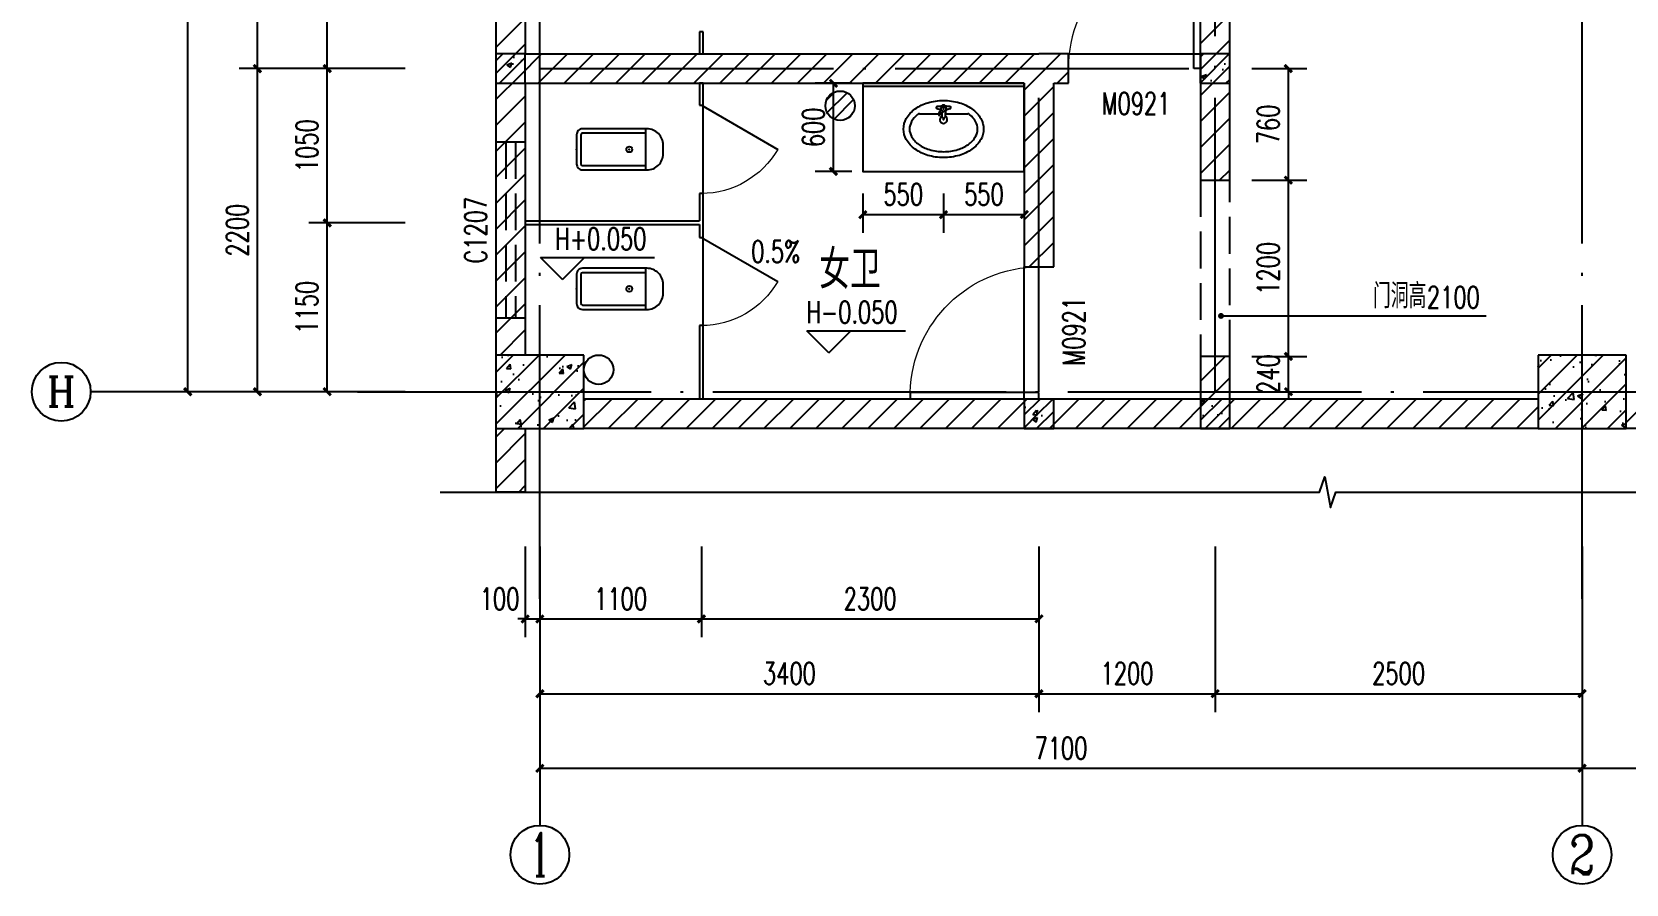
# Model space of a CAD drawing. Extents: x -93062 to 326984, y -142534 to 91021.
# Drawn here: x 164108 to 174969, y -17412 to -11609 of the extents above; entities that cross this region are included whole.
import ezdxf
from ezdxf.enums import TextEntityAlignment as Align

# ---------------------------------------------------------------- set-up
doc = ezdxf.new("R2010")
doc.units = 0
doc.header["$LTSCALE"] = 1000
doc.header["$MEASUREMENT"] = 0
doc.linetypes.add('DASH', pattern=[0.35, 0.25, -0.1])
doc.linetypes.add('DOTE', pattern=[2.42, 2, -0.2, 0.02, -0.2])
doc.layers.get('0').update_dxf_attribs({"color": 8})
doc.layers.get('Defpoints').update_dxf_attribs({"color": 8})
for name, color, linetype in [('AXIS', 8, 'Continuous'), ('AXIS_TEXT', 8, 'Continuous'), ('CENTRE LINE', 8, 'DOTE'), ('COLUMN', 8, 'Continuous'), ('DIM_ELEV', 8, 'Continuous'), ('DIM_LEAD', 8, 'Continuous'), ('DIM_SYMB', 8, 'Continuous'), ('DOTE', 8, 'DOTE'), ('GROUND', 8, 'Continuous'), ('LATRINE', 8, 'Continuous'), ('LVTRY', 8, 'Continuous'), ('PUB_DIM', 8, 'Continuous'), ('PUB_HATCH', 8, 'Continuous'), ('PUB_TEXT', 8, 'Continuous'), ('TEXT', 8, 'Continuous'), ('WALL', 8, 'Continuous'), ('WINDOW', 8, 'Continuous'), ('WINDOW_TEXT', 8, 'Continuous')]:
    doc.layers.add(name, color=color, linetype=linetype)
doc.styles.add('_TCH_AXIS', font='COMPLEX', dxfattribs={"bigfont": 'GBCBIG'})
doc.styles.add('_TCH_DIM', font='SIMPLEX', dxfattribs={"bigfont": 'GBCBIG'})
doc.styles.add('_TCH_DIM_T3', font='SIMPLEX', dxfattribs={"width": 0.705882, "bigfont": 'GBCBIG'})
doc.styles.add('_TCH_WINDOW', font='SIMPLEX', dxfattribs={"bigfont": 'GBCBIG'})
doc.styles.add('COMPLEX', font='COMPLEX')
doc.styles.add('HZTXT', font='geditxt.shx', dxfattribs={"width": 0.8, "bigfont": 'hztxt1.shx'})
doc.dimstyles.new('_TCH_ARCH&&50', dxfattribs={"dimtxt": 148.75, "dimasz": 50, "dimexe": 125, "dimexo": 150, "dimgap": 63.125, "dimtad": 1, "dimdec": 0, "dimzin": 0, "dimdsep": 46, "dimtxsty": '_TCH_DIM_T3', "dimblk": 'ARCHTICK', "dimcen": 0.09, "dimazin": 2, "dimtfac": 1, "dimtdec": 0, "dimtix": 1, "dimtmove": 2, "dimatfit": 3, "dimfxl": 1, "dimtolj": 1, "dimtzin": 0, "dimarcsym": 0})
pattern_1 = [(45, (0, 89.76), (-88.38838, 88.38838), [])]
pattern_2 = [(45, (0, 0), (-88.38835, 88.38835), []), (50, (0, 0), (358.6301, -31.37607), [37.5, -412.5]), (355, (0, 0), (-69.3757, 376.0961), [30, -330]), (100.4514, (29.9, -2.6), (289.2547, 344.7198), [31.8701, -350.57106]), (46.1842, (0, 100), (533.6205, -82.7595), [56.25, -618.75]), (96.6356, (44.47, 93.1), (467.3314, 487.059), [47.8051, -525.8565]), (351.1842, (0, 100), (467.331, 487.0593), [45, -495]), (21, (50, 75), (298.45353, -201.30945), [37.5, -412.5]), (326, (50, 75), (121.6577, 362.575), [30, -330]), (71.4514, (74.87, 58.22), (420.1113, 161.26525), [31.8701, -350.57106]), (37.5, (0, 0), (6.07993, 166.44693), [0, -326, 0, -335, 0, -331.25]), (7.5, (0, 0), (131.53477, 197.20586), [0, -191, 0, -318.5, 0, -126.25]), (327.5, (-111.5, 0), (266.91122, -11.27744), [0, -125, 0, -390, 0, -517.5]), (317.5, (-161.5, 0), (291.5931, 50.0525), [0, -162.5, 0, -259, 0, -367.5])]

# ---------------------------------------------------------------- blocks, each defined once
blk = doc.blocks.new('_ArchTick')
at = {"color": 0, "linetype": 'ByBlock', "const_width": 0.4}
blk.add_lwpolyline([(-0.5, -0.5), (0.5, 0.5)], dxfattribs=at)
blk = doc.blocks.new('*D819')
at = {"layer": 'Defpoints', "color": 0, "transparency": 16777216}
for p in [(172269, -13819), (172669, -13819), (172269, -14059)]:
    blk.add_point(p, dxfattribs=at)
at = {"layer": 'PUB_DIM', "color": 0, "lineweight": -2, "transparency": 16777216}
for p, q in [((172669, -13819), (172669, -13769)), ((172419, -13819), (172794, -13819)), ((172669, -14059), (172669, -13819)), ((172419, -14059), (172794, -14059)), ((172669, -14059), (172669, -14109))]:
    blk.add_line(p, q, dxfattribs=at)
at = {"layer": 'PUB_DIM', "color": 0, "lineweight": -2, "transparency": 16777216, "xscale": 50, "yscale": 50, "zscale": 50}
for p, rotation in [((172669, -13819), 270), ((172669, -14059), 90)]:
    blk.add_blockref('_ArchTick', p, dxfattribs=dict(at, rotation=rotation))
at = {"layer": 'PUB_DIM', "color": 0, "transparency": 16777216, "insert": (172531, -13939), "char_height": 148.8, "attachment_point": 5, "rotation": 90, "style": '_TCH_DIM_T3'}
blk.add_mtext('\\A1;240', dxfattribs=at)
blk = doc.blocks.new('*D820')
at = {"layer": 'Defpoints', "color": 0, "transparency": 16777216}
for p in [(172269, -12619), (172668, -12619), (172269, -13819)]:
    blk.add_point(p, dxfattribs=at)
at = {"layer": 'PUB_DIM', "color": 0, "lineweight": -2, "transparency": 16777216}
for p, q in [((172419, -12619), (172793, -12619)), ((172668, -13819), (172668, -12619)), ((172419, -13819), (172793, -13819))]:
    blk.add_line(p, q, dxfattribs=at)
at = {"layer": 'PUB_DIM', "color": 0, "lineweight": -2, "transparency": 16777216, "xscale": 50, "yscale": 50, "zscale": 50}
for p, rotation in [((172668, -12619), 90), ((172668, -13819), 270)]:
    blk.add_blockref('_ArchTick', p, dxfattribs=dict(at, rotation=rotation))
at = {"layer": 'PUB_DIM', "color": 0, "transparency": 16777216, "insert": (172531, -13219), "char_height": 148.8, "attachment_point": 5, "rotation": 90, "style": '_TCH_DIM_T3'}
blk.add_mtext('\\A1;1200', dxfattribs=at)
blk = doc.blocks.new('*D821')
at = {"layer": 'Defpoints', "color": 0, "transparency": 16777216}
for p in [(172269, -11859), (172668, -11859), (172269, -12619)]:
    blk.add_point(p, dxfattribs=at)
at = {"layer": 'PUB_DIM', "color": 0, "lineweight": -2, "transparency": 16777216}
for p, q in [((172419, -11859), (172793, -11859)), ((172668, -12619), (172668, -11859)), ((172419, -12619), (172793, -12619))]:
    blk.add_line(p, q, dxfattribs=at)
at = {"layer": 'PUB_DIM', "color": 0, "lineweight": -2, "transparency": 16777216, "xscale": 50, "yscale": 50, "zscale": 50}
for p, rotation in [((172668, -11859), 90), ((172668, -12619), 270)]:
    blk.add_blockref('_ArchTick', p, dxfattribs=dict(at, rotation=rotation))
at = {"layer": 'PUB_DIM', "color": 0, "transparency": 16777216, "insert": (172531, -12239), "char_height": 148.8, "attachment_point": 5, "rotation": 90, "style": '_TCH_DIM_T3'}
blk.add_mtext('\\A1;760', dxfattribs=at)
blk = doc.blocks.new('*D822')
at = {"layer": 'Defpoints', "color": 0, "transparency": 16777216}
for p in [(169769, -12559), (170319, -12559), (170319, -12853)]:
    blk.add_point(p, dxfattribs=at)
at = {"layer": 'PUB_DIM', "color": 0, "lineweight": -2, "transparency": 16777216}
for p, q in [((169769, -12709), (169769, -12978)), ((170319, -12709), (170319, -12978)), ((169769, -12853), (170319, -12853))]:
    blk.add_line(p, q, dxfattribs=at)
at = {"layer": 'PUB_DIM', "color": 0, "lineweight": -2, "transparency": 16777216, "xscale": 50, "yscale": 50, "zscale": 50, "rotation": 180}
blk.add_blockref('_ArchTick', (169769, -12853), dxfattribs=at)
at = {"layer": 'PUB_DIM', "color": 0, "lineweight": -2, "transparency": 16777216, "xscale": 50, "yscale": 50, "zscale": 50}
blk.add_blockref('_ArchTick', (170319, -12853), dxfattribs=at)
at = {"layer": 'PUB_DIM', "color": 0, "transparency": 16777216, "insert": (170044, -12715), "char_height": 148.8, "attachment_point": 5, "style": '_TCH_DIM_T3'}
blk.add_mtext('\\A1;550', dxfattribs=at)
blk = doc.blocks.new('*D823')
at = {"layer": 'Defpoints', "color": 0, "transparency": 16777216}
for p in [(170319, -12559), (170869, -12559), (170869, -12853)]:
    blk.add_point(p, dxfattribs=at)
at = {"layer": 'PUB_DIM', "color": 0, "lineweight": -2, "transparency": 16777216}
for p, q in [((170319, -12709), (170319, -12978)), ((170869, -12709), (170869, -12978)), ((170319, -12853), (170869, -12853))]:
    blk.add_line(p, q, dxfattribs=at)
at = {"layer": 'PUB_DIM', "color": 0, "lineweight": -2, "transparency": 16777216, "xscale": 50, "yscale": 50, "zscale": 50, "rotation": 180}
blk.add_blockref('_ArchTick', (170319, -12853), dxfattribs=at)
at = {"layer": 'PUB_DIM', "color": 0, "lineweight": -2, "transparency": 16777216, "xscale": 50, "yscale": 50, "zscale": 50}
blk.add_blockref('_ArchTick', (170869, -12853), dxfattribs=at)
at = {"layer": 'PUB_DIM', "color": 0, "transparency": 16777216, "insert": (170594, -12715), "char_height": 148.8, "attachment_point": 5, "style": '_TCH_DIM_T3'}
blk.add_mtext('\\A1;550', dxfattribs=at)
blk = doc.blocks.new('*D824')
at = {"layer": 'Defpoints', "color": 0, "transparency": 16777216}
for p in [(169569, -11959), (169845, -11959), (169845, -12559)]:
    blk.add_point(p, dxfattribs=at)
at = {"layer": 'PUB_DIM', "color": 0, "lineweight": -2, "transparency": 16777216}
for p, q in [((169695, -11959), (169444, -11959)), ((169569, -12559), (169569, -11959)), ((169695, -12559), (169444, -12559))]:
    blk.add_line(p, q, dxfattribs=at)
at = {"layer": 'PUB_DIM', "color": 0, "lineweight": -2, "transparency": 16777216, "xscale": 50, "yscale": 50, "zscale": 50}
for p, rotation in [((169569, -11959), 90), ((169569, -12559), 270)]:
    blk.add_blockref('_ArchTick', p, dxfattribs=dict(at, rotation=rotation))
at = {"layer": 'PUB_DIM', "color": 0, "transparency": 16777216, "insert": (169432, -12259), "char_height": 148.8, "attachment_point": 5, "rotation": 90, "style": '_TCH_DIM_T3'}
blk.add_mtext('\\A1;600', dxfattribs=at)
blk = doc.blocks.new('*D840')
at = {"layer": 'Defpoints', "color": 0, "transparency": 16777216}
for p in [(166120, -10859), (166801, -10859), (166801, -11859)]:
    blk.add_point(p, dxfattribs=at)
at = {"layer": 'PUB_DIM', "color": 0, "lineweight": -2, "transparency": 16777216}
for p, q in [((166651, -10859), (165994, -10859)), ((166120, -11859), (166120, -10859)), ((166651, -11859), (165994, -11859))]:
    blk.add_line(p, q, dxfattribs=at)
at = {"layer": 'PUB_DIM', "color": 0, "lineweight": -2, "transparency": 16777216, "xscale": 50, "yscale": 50, "zscale": 50}
for p, rotation in [((166120, -10859), 90), ((166120, -11859), 270)]:
    blk.add_blockref('_ArchTick', p, dxfattribs=dict(at, rotation=rotation))
at = {"layer": 'PUB_DIM', "color": 0, "transparency": 16777216, "insert": (165982, -11359), "char_height": 148.8, "attachment_point": 5, "rotation": 90, "style": '_TCH_DIM_T3'}
blk.add_mtext('\\A1;1000', dxfattribs=at)
blk = doc.blocks.new('*D841')
at = {"layer": 'Defpoints', "color": 0, "transparency": 16777216}
for p in [(166120, -11859), (166801, -11859), (166801, -12909)]:
    blk.add_point(p, dxfattribs=at)
at = {"layer": 'PUB_DIM', "color": 0, "lineweight": -2, "transparency": 16777216}
for p, q in [((166651, -11859), (165994, -11859)), ((166120, -12909), (166120, -11859)), ((166651, -12909), (165994, -12909))]:
    blk.add_line(p, q, dxfattribs=at)
at = {"layer": 'PUB_DIM', "color": 0, "lineweight": -2, "transparency": 16777216, "xscale": 50, "yscale": 50, "zscale": 50}
for p, rotation in [((166120, -11859), 90), ((166120, -12909), 270)]:
    blk.add_blockref('_ArchTick', p, dxfattribs=dict(at, rotation=rotation))
at = {"layer": 'PUB_DIM', "color": 0, "transparency": 16777216, "insert": (165982, -12384), "char_height": 148.8, "attachment_point": 5, "rotation": 90, "style": '_TCH_DIM_T3'}
blk.add_mtext('\\A1;1050', dxfattribs=at)
blk = doc.blocks.new('*D842')
at = {"layer": 'Defpoints', "color": 0, "transparency": 16777216}
for p in [(166120, -12909), (166801, -12909), (166801, -14059)]:
    blk.add_point(p, dxfattribs=at)
at = {"layer": 'PUB_DIM', "color": 0, "lineweight": -2, "transparency": 16777216}
for p, q in [((166651, -12909), (165994, -12909)), ((166120, -14059), (166120, -12909)), ((166651, -14059), (165994, -14059))]:
    blk.add_line(p, q, dxfattribs=at)
at = {"layer": 'PUB_DIM', "color": 0, "lineweight": -2, "transparency": 16777216, "xscale": 50, "yscale": 50, "zscale": 50}
for p, rotation in [((166120, -12909), 90), ((166120, -14059), 270)]:
    blk.add_blockref('_ArchTick', p, dxfattribs=dict(at, rotation=rotation))
at = {"layer": 'PUB_DIM', "color": 0, "transparency": 16777216, "insert": (165982, -13484), "char_height": 148.8, "attachment_point": 5, "rotation": 90, "style": '_TCH_DIM_T3'}
blk.add_mtext('\\A1;1150', dxfattribs=at)
blk = doc.blocks.new('*D843')
at = {"layer": 'AXIS', "color": 0, "lineweight": -2, "transparency": 16777216}
for p, q in [((167469, -15112), (167469, -15731)), ((167569, -15112), (167569, -15731)), ((167469, -15606), (167419, -15606)), ((167469, -15606), (167569, -15606)), ((167569, -15606), (167619, -15606))]:
    blk.add_line(p, q, dxfattribs=at)
at = {"layer": 'Defpoints', "color": 0, "transparency": 16777216}
for p in [(167469, -14962), (167569, -14962), (167569, -15606)]:
    blk.add_point(p, dxfattribs=at)
at = {"layer": 'AXIS', "color": 0, "lineweight": -2, "transparency": 16777216, "xscale": 50, "yscale": 50, "zscale": 50}
blk.add_blockref('_ArchTick', (167469, -15606), dxfattribs=at)
at = {"layer": 'AXIS', "color": 0, "lineweight": -2, "transparency": 16777216, "xscale": 50, "yscale": 50, "zscale": 50, "rotation": 180}
blk.add_blockref('_ArchTick', (167569, -15606), dxfattribs=at)
at = {"layer": 'AXIS', "color": 0, "transparency": 16777216, "insert": (167294, -15469), "char_height": 148.8, "attachment_point": 5, "style": '_TCH_DIM_T3'}
blk.add_mtext('\\A1;100', dxfattribs=at)
blk = doc.blocks.new('*D844')
at = {"layer": 'AXIS', "color": 0, "lineweight": -2, "transparency": 16777216}
for p, q in [((167569, -15112), (167569, -15731)), ((168669, -15112), (168669, -15731)), ((167569, -15606), (168669, -15606))]:
    blk.add_line(p, q, dxfattribs=at)
at = {"layer": 'Defpoints', "color": 0, "transparency": 16777216}
for p in [(167569, -14962), (168669, -14962), (168669, -15606)]:
    blk.add_point(p, dxfattribs=at)
at = {"layer": 'AXIS', "color": 0, "lineweight": -2, "transparency": 16777216, "xscale": 50, "yscale": 50, "zscale": 50, "rotation": 180}
blk.add_blockref('_ArchTick', (167569, -15606), dxfattribs=at)
at = {"layer": 'AXIS', "color": 0, "lineweight": -2, "transparency": 16777216, "xscale": 50, "yscale": 50, "zscale": 50}
blk.add_blockref('_ArchTick', (168669, -15606), dxfattribs=at)
at = {"layer": 'AXIS', "color": 0, "transparency": 16777216, "insert": (168119, -15469), "char_height": 148.8, "attachment_point": 5, "style": '_TCH_DIM_T3'}
blk.add_mtext('\\A1;1100', dxfattribs=at)
blk = doc.blocks.new('*D845')
at = {"layer": 'AXIS', "color": 0, "lineweight": -2, "transparency": 16777216}
for p, q in [((168669, -15112), (168669, -15731)), ((170969, -15112), (170969, -15731)), ((168669, -15606), (170969, -15606))]:
    blk.add_line(p, q, dxfattribs=at)
at = {"layer": 'Defpoints', "color": 0, "transparency": 16777216}
for p in [(168669, -14962), (170969, -14962), (170969, -15606)]:
    blk.add_point(p, dxfattribs=at)
at = {"layer": 'AXIS', "color": 0, "lineweight": -2, "transparency": 16777216, "xscale": 50, "yscale": 50, "zscale": 50, "rotation": 180}
blk.add_blockref('_ArchTick', (168669, -15606), dxfattribs=at)
at = {"layer": 'AXIS', "color": 0, "lineweight": -2, "transparency": 16777216, "xscale": 50, "yscale": 50, "zscale": 50}
blk.add_blockref('_ArchTick', (170969, -15606), dxfattribs=at)
at = {"layer": 'AXIS', "color": 0, "transparency": 16777216, "insert": (169819, -15469), "char_height": 148.8, "attachment_point": 5, "style": '_TCH_DIM_T3'}
blk.add_mtext('\\A1;2300', dxfattribs=at)
blk = doc.blocks.new('*D849')
at = {"layer": 'Defpoints', "color": 0, "transparency": 16777216}
for p in [(165170, -7059), (165851, -7059), (165851, -14059)]:
    blk.add_point(p, dxfattribs=at)
at = {"layer": 'PUB_DIM', "color": 0, "lineweight": -2, "transparency": 16777216}
for p, q in [((165701, -7059), (165044, -7059)), ((165170, -14059), (165170, -7059)), ((165701, -14059), (165044, -14059))]:
    blk.add_line(p, q, dxfattribs=at)
at = {"layer": 'PUB_DIM', "color": 0, "lineweight": -2, "transparency": 16777216, "xscale": 50, "yscale": 50, "zscale": 50}
for p, rotation in [((165170, -7059), 90), ((165170, -14059), 270)]:
    blk.add_blockref('_ArchTick', p, dxfattribs=dict(at, rotation=rotation))
at = {"layer": 'PUB_DIM', "color": 0, "transparency": 16777216, "insert": (165032, -10559), "char_height": 148.8, "attachment_point": 5, "rotation": 90, "style": '_TCH_DIM_T3'}
blk.add_mtext('\\A1;7000', dxfattribs=at)
blk = doc.blocks.new('*D851')
at = {"layer": 'Defpoints', "color": 0, "transparency": 16777216}
for p in [(165644, -9859), (166326, -9859), (166326, -11859)]:
    blk.add_point(p, dxfattribs=at)
at = {"layer": 'PUB_DIM', "color": 0, "lineweight": -2, "transparency": 16777216}
for p, q in [((166176, -9859), (165520, -9859)), ((165644, -11859), (165644, -9859)), ((166176, -11859), (165520, -11859))]:
    blk.add_line(p, q, dxfattribs=at)
at = {"layer": 'PUB_DIM', "color": 0, "lineweight": -2, "transparency": 16777216, "xscale": 50, "yscale": 50, "zscale": 50}
for p, rotation in [((165644, -9859), 90), ((165644, -11859), 270)]:
    blk.add_blockref('_ArchTick', p, dxfattribs=dict(at, rotation=rotation))
at = {"layer": 'PUB_DIM', "color": 0, "transparency": 16777216, "insert": (165507, -10859), "char_height": 148.8, "attachment_point": 5, "rotation": 90, "style": '_TCH_DIM_T3'}
blk.add_mtext('\\A1;2000', dxfattribs=at)
blk = doc.blocks.new('*D852')
at = {"layer": 'Defpoints', "color": 0, "transparency": 16777216}
for p in [(165644, -11859), (166326, -11859), (166326, -14059)]:
    blk.add_point(p, dxfattribs=at)
at = {"layer": 'PUB_DIM', "color": 0, "lineweight": -2, "transparency": 16777216}
for p, q in [((166176, -11859), (165520, -11859)), ((165644, -14059), (165644, -11859)), ((166176, -14059), (165520, -14059))]:
    blk.add_line(p, q, dxfattribs=at)
at = {"layer": 'PUB_DIM', "color": 0, "lineweight": -2, "transparency": 16777216, "xscale": 50, "yscale": 50, "zscale": 50}
for p, rotation in [((165644, -11859), 90), ((165644, -14059), 270)]:
    blk.add_blockref('_ArchTick', p, dxfattribs=dict(at, rotation=rotation))
at = {"layer": 'PUB_DIM', "color": 0, "transparency": 16777216, "insert": (165507, -12959), "char_height": 148.8, "attachment_point": 5, "rotation": 90, "style": '_TCH_DIM_T3'}
blk.add_mtext('\\A1;2200', dxfattribs=at)
blk = doc.blocks.new('*D853')
at = {"layer": 'AXIS', "color": 0, "lineweight": -2, "transparency": 16777216}
for p, q in [((167569, -15112), (167569, -16240)), ((170969, -15112), (170969, -16240)), ((167569, -16115), (170969, -16115))]:
    blk.add_line(p, q, dxfattribs=at)
at = {"layer": 'Defpoints', "color": 0, "transparency": 16777216}
for p in [(167569, -14962), (170969, -14962), (170969, -16115)]:
    blk.add_point(p, dxfattribs=at)
at = {"layer": 'AXIS', "color": 0, "lineweight": -2, "transparency": 16777216, "xscale": 50, "yscale": 50, "zscale": 50, "rotation": 180}
blk.add_blockref('_ArchTick', (167569, -16115), dxfattribs=at)
at = {"layer": 'AXIS', "color": 0, "lineweight": -2, "transparency": 16777216, "xscale": 50, "yscale": 50, "zscale": 50}
blk.add_blockref('_ArchTick', (170969, -16115), dxfattribs=at)
at = {"layer": 'AXIS', "color": 0, "transparency": 16777216, "insert": (169269, -15977), "char_height": 148.8, "attachment_point": 5, "style": '_TCH_DIM_T3'}
blk.add_mtext('\\A1;3400', dxfattribs=at)
blk = doc.blocks.new('*D854')
at = {"layer": 'AXIS', "color": 0, "lineweight": -2, "transparency": 16777216}
for p, q in [((170969, -15112), (170969, -16240)), ((172169, -15112), (172169, -16240)), ((170969, -16115), (172169, -16115))]:
    blk.add_line(p, q, dxfattribs=at)
at = {"layer": 'Defpoints', "color": 0, "transparency": 16777216}
for p in [(170969, -14962), (172169, -14962), (172169, -16115)]:
    blk.add_point(p, dxfattribs=at)
at = {"layer": 'AXIS', "color": 0, "lineweight": -2, "transparency": 16777216, "xscale": 50, "yscale": 50, "zscale": 50, "rotation": 180}
blk.add_blockref('_ArchTick', (170969, -16115), dxfattribs=at)
at = {"layer": 'AXIS', "color": 0, "lineweight": -2, "transparency": 16777216, "xscale": 50, "yscale": 50, "zscale": 50}
blk.add_blockref('_ArchTick', (172169, -16115), dxfattribs=at)
at = {"layer": 'AXIS', "color": 0, "transparency": 16777216, "insert": (171569, -15977), "char_height": 148.8, "attachment_point": 5, "style": '_TCH_DIM_T3'}
blk.add_mtext('\\A1;1200', dxfattribs=at)
blk = doc.blocks.new('*D855')
at = {"layer": 'AXIS', "color": 0, "lineweight": -2, "transparency": 16777216}
for p, q in [((172169, -15112), (172169, -16240)), ((174669, -15112), (174669, -16240)), ((172169, -16115), (174669, -16115))]:
    blk.add_line(p, q, dxfattribs=at)
at = {"layer": 'Defpoints', "color": 0, "transparency": 16777216}
for p in [(172169, -14962), (174669, -14962), (174669, -16115)]:
    blk.add_point(p, dxfattribs=at)
at = {"layer": 'AXIS', "color": 0, "lineweight": -2, "transparency": 16777216, "xscale": 50, "yscale": 50, "zscale": 50, "rotation": 180}
blk.add_blockref('_ArchTick', (172169, -16115), dxfattribs=at)
at = {"layer": 'AXIS', "color": 0, "lineweight": -2, "transparency": 16777216, "xscale": 50, "yscale": 50, "zscale": 50}
blk.add_blockref('_ArchTick', (174669, -16115), dxfattribs=at)
at = {"layer": 'AXIS', "color": 0, "transparency": 16777216, "insert": (173419, -15977), "char_height": 148.8, "attachment_point": 5, "style": '_TCH_DIM_T3'}
blk.add_mtext('\\A1;2500', dxfattribs=at)
blk = doc.blocks.new('*D856')
at = {"layer": 'AXIS', "color": 0, "lineweight": -2, "transparency": 16777216}
for p, q in [((167569, -15112), (167569, -16748)), ((174669, -15112), (174669, -16748)), ((167569, -16623), (174669, -16623))]:
    blk.add_line(p, q, dxfattribs=at)
at = {"layer": 'Defpoints', "color": 0, "transparency": 16777216}
for p in [(167569, -14962), (174669, -14962), (174669, -16623)]:
    blk.add_point(p, dxfattribs=at)
at = {"layer": 'AXIS', "color": 0, "lineweight": -2, "transparency": 16777216, "xscale": 50, "yscale": 50, "zscale": 50, "rotation": 180}
blk.add_blockref('_ArchTick', (167569, -16623), dxfattribs=at)
at = {"layer": 'AXIS', "color": 0, "lineweight": -2, "transparency": 16777216, "xscale": 50, "yscale": 50, "zscale": 50}
blk.add_blockref('_ArchTick', (174669, -16623), dxfattribs=at)
at = {"layer": 'AXIS', "color": 0, "transparency": 16777216, "insert": (171119, -16486), "char_height": 148.8, "attachment_point": 5, "style": '_TCH_DIM_T3'}
blk.add_mtext('\\A1;7100', dxfattribs=at)
blk = doc.blocks.new('*D857')
at = {"layer": 'AXIS', "color": 0, "lineweight": -2, "transparency": 16777216}
for p, q in [((174669, -15112), (174669, -16748)), ((178119, -15112), (178119, -16748)), ((174669, -16623), (178119, -16623))]:
    blk.add_line(p, q, dxfattribs=at)
at = {"layer": 'Defpoints', "color": 0, "transparency": 16777216}
for p in [(174669, -14962), (178119, -14962), (178119, -16623)]:
    blk.add_point(p, dxfattribs=at)
at = {"layer": 'AXIS', "color": 0, "lineweight": -2, "transparency": 16777216, "xscale": 50, "yscale": 50, "zscale": 50, "rotation": 180}
blk.add_blockref('_ArchTick', (174669, -16623), dxfattribs=at)
at = {"layer": 'AXIS', "color": 0, "lineweight": -2, "transparency": 16777216, "xscale": 50, "yscale": 50, "zscale": 50}
blk.add_blockref('_ArchTick', (178119, -16623), dxfattribs=at)
at = {"layer": 'AXIS', "color": 0, "transparency": 16777216, "insert": (176394, -16486), "char_height": 148.8, "attachment_point": 5, "style": '_TCH_DIM_T3'}
blk.add_mtext('\\A1;3450', dxfattribs=at)
blk = doc.blocks.new('$DorLib2D$00000001')
for p, q in [((0.45, 0.975), (0.5, 0.975)), ((0.45, 0), (0.45, 0.975)), ((0.5, 0), (0.5, 0.975)), ((0.5, 0), (0.45, 0))]:
    blk.add_line(p, q)
at = {"lineweight": 13}
blk.add_arc((0.475, 0), 0.975, 91.4693, 180, dxfattribs=at)
blk = doc.blocks.new('$lvtry$00000195')
at = {"color": 0}
for p, q in [((-165, -91), (-34, -91)), ((-17, -58), (-17, -48)), ((-16, -91), (-11, -91)), ((11, -91), (165, -91)), ((17, -58), (17, -48))]:
    blk.add_line(p, q, dxfattribs=at)
blk.add_lwpolyline([(273, -195, -0.132138), (254, -266, -0.106661), (193, -332, -0.083339), (108, -374, -0.072039), (0, -389, -0.072039), (-108, -374, -0.083339), (-193, -332, -0.106661), (-254, -266, -0.132138), (-273, -195, -0.132138), (-254, -124, -0.106661), (-193, -57, -0.083339), (-108, -16, -0.072039), (0, 0, -0.072039), (108, -16, -0.083339), (193, -57, -0.106661), (254, -124, -0.132138)], format="xyb", close=True, dxfattribs=at)
blk.add_circle((0, -58), 16.7, dxfattribs=at)
for centre, radius, start, end in [((-68, -231), 174, 128.9257, 149.8906), ((-165, -111), 20, 90, 128.9257), ((-40, -49), 10.1, 106.6096, 258.1648), ((-64, 218), 259, 274.7069, 282.3732), ((-75, -228), 173, 71.36, 79.1873), ((-29, -95), 6.77, 155.344, 308.3224), ((-171, 3), 166, 324.8411, 338.1337), ((-171, 3), 170, 324.8411, 331.3523), ((-29, -95), 3.37, 155.344, 308.3224), ((100, -210), 170, 132.3141, 138.8253), ((100, -210), 166, 125.5327, 138.8253), ((0, -131), 25, 112.516, 67.484), ((-12, -74), 10.6, 201.8924, 261.774), ((0, -48), 16.7, 0, 180), ((-381, -131), 372, 2.3982, 6.7627), ((64, 218), 259, 257.6268, 265.2931), ((381, -131), 372, 170.1008, 177.6018), ((75, -228), 173, 100.8127, 110.4191), ((40, -49), 10.1, 281.8352, 73.3904), ((165, -111), 20, 51.0743, 90), ((165, -111), 20, 51.0743, 90), ((68, -231), 174, 30.1094, 51.0743), ((-131, -195), 101, 149.8906, 180), ((-131, -195), 101, 180, 210.1094), ((0, -111), 9.9, 201.7837, 338.2163), ((131, -195), 101, 0, 30.1094), ((131, -195), 101, 329.8906, 0), ((-68, -158), 174, 210.1094, 234.4623), ((-27, -100), 245, 234.4623, 253.5183), ((27, -100), 245, 286.4817, 305.5377), ((68, -158), 174, 305.5377, 329.8906), ((0, -9), 340, 253.5183, 270), ((0, -9), 340, 270, 286.4817)]:
    blk.add_arc(centre, radius, start, end, dxfattribs=at)
for p in [(0, -58), (0, -131)]:
    blk.add_point(p, dxfattribs=at)
blk = doc.blocks.new('$lvtry$00000200')
at = {"color": 0}
for p, q in [((-110, -40, 0), (-110, -470, 0)), ((100, -30, 0), (-100, -30, 0)), ((110, -470, 0), (110, -40, 0))]:
    blk.add_line(p, q, dxfattribs=at)
at = {"color": 0, "elevation": 0}
blk.add_lwpolyline([(100, 0), (-100, 0, 0.414214), (-140, -40), (-140, -480, 0.414214), (-30, -590), (30, -590, 0.414214), (140, -480), (140, -40, 0.414214)], format="xyb", close=True, dxfattribs=at)
blk.add_lwpolyline([(140, -470), (-140, -470)], dxfattribs=at)
at = {"color": 0}
blk.add_circle((0, -359, 0), 20, dxfattribs=at)
for centre, start, end in [((-100, -40, 0), 90, 180), ((100, -40, 0), 0, 90)]:
    blk.add_arc(centre, 10, start, end, dxfattribs=at)
for p in [(0, 0), (0, -359, 0)]:
    blk.add_point(p, dxfattribs=at)
blk = doc.blocks.new('$TCHSYS$APDOOR2D')
blk.add_line((0.5, 0), (0, 0.866))
at = {"lineweight": 13}
blk.add_arc((0.5, 0), 1, 120, 180, dxfattribs=at)
blk = doc.blocks.new('_AXISO')
blk.add_circle((0, 0), 0.5)
at = {"layer": 'AXIS_TEXT', "style": 'COMPLEX', "width": 1.041667}
blk.add_attdef('A', text='', height=0.56, dxfattribs=at).set_placement((-0.25, -0.28), (0.25, -0.28), align=Align.FIT)

msp = doc.modelspace()

# ---------------------------------------------------------------- hatches: boundary and pattern name
at = {"layer": 'LVTRY'}
h = msp.add_hatch(dxfattribs=at)
h.set_pattern_fill('ANSI31', color=256, scale=40)
h.set_pattern_definition([(45, (201352.5, -90430.5), (-44.90128, 44.90128), [])])
edge = h.paths.add_edge_path()
edge.add_arc((169614.5, -12111.5), 100, 0, 360)
at = {"layer": 'PUB_HATCH'}
h = msp.add_hatch(dxfattribs=at)
h.set_pattern_fill('普通砖', color=256, scale=50, style=0)
h.set_pattern_definition(pattern_1)
h.paths.add_polyline_path([(167469.2, -9958.9), (167269.2, -9958.9), (167269.2, -9858.9), (167269.2, -11858.9), (167402.6, -11858.9), (167469.2, -11758.9)])
h = msp.add_hatch(dxfattribs=at)
h.set_pattern_fill('普通砖', color=256, scale=50, style=0)
h.set_pattern_definition(pattern_1)
h.paths.add_polyline_path([(172135.9, -11858.9), (172269.2, -11858.9), (172269.2, -10878.9), (172202.6, -10818.9), (172069.2, -10818.9), (172069.2, -11758.9)])
h = msp.add_hatch(dxfattribs=at)
h.set_pattern_fill('钢筋混凝土', color=256, scale=50, style=0)
h.set_pattern_definition(pattern_2)
h.paths.add_polyline_path([(167469.2, -11758.9), (167269.2, -11758.9), (167269.2, -11958.9), (167469.2, -11958.9)])
h = msp.add_hatch(dxfattribs=at)
h.set_pattern_fill('普通砖', color=256, scale=50, style=0)
h.set_pattern_definition(pattern_1)
h.paths.add_polyline_path([(167402.6, -11858.9), (167469.2, -11958.9), (170869.2, -11958.9), (170969.2, -11892.3), (170969.2, -11758.9), (167469.2, -11758.9)])
h = msp.add_hatch(dxfattribs=at)
h.set_pattern_fill('普通砖', color=256, scale=50, style=0)
h.set_pattern_definition(pattern_1)
h.paths.add_polyline_path([(171069.2, -11958.9), (171169.2, -11958.9), (171169.2, -11758.9), (170969.2, -11758.9), (170969.2, -11892.3)])
h = msp.add_hatch(dxfattribs=at)
h.set_pattern_fill('普通砖', color=256, scale=50, style=0)
h.set_pattern_definition(pattern_1)
h.paths.add_polyline_path([(172069.2, -11758.9), (172069.2, -11958.9), (172135.9, -11858.9)])
h = msp.add_hatch(dxfattribs=at)
h.set_pattern_fill('钢筋混凝土', color=256, scale=50, style=0)
h.set_pattern_definition(pattern_2)
h.paths.add_polyline_path([(172069.2, -11758.9), (172069.2, -11958.9), (172269.2, -11958.9), (172269.2, -11758.9)])
h = msp.add_hatch(dxfattribs=at)
h.set_pattern_fill('普通砖', color=256, scale=50, style=0)
h.set_pattern_definition(pattern_1)
h.paths.add_polyline_path([(167269.2, -13808.9), (167469.2, -13808.9), (167469.2, -11958.9), (167402.6, -11858.9), (167269.2, -11858.9)])
h = msp.add_hatch(dxfattribs=at)
h.set_pattern_fill('普通砖', color=256, scale=50, style=0)
h.set_pattern_definition(pattern_1)
h.paths.add_polyline_path([(170869.2, -11958.9), (170869.2, -13208.9), (171069.2, -13208.9), (171069.2, -11958.9), (170969.2, -11892.3)])
h = msp.add_hatch(dxfattribs=at)
h.set_pattern_fill('普通砖', color=256, scale=50, style=0)
h.set_pattern_definition(pattern_1)
h.paths.add_polyline_path([(172069.2, -11958.9), (172069.2, -12619), (172269.2, -12619), (172269.2, -11858.9), (172135.9, -11858.9)])
h = msp.add_hatch(dxfattribs=at)
h.set_pattern_fill('钢筋混凝土', color=256, scale=50, style=0)
h.set_pattern_definition(pattern_2)
h.paths.add_polyline_path([(167269.2, -14308.9), (167869.2, -14308.9), (167869.2, -13808.9), (167269.2, -13808.9)])
h = msp.add_hatch(dxfattribs=at)
h.set_pattern_fill('普通砖', color=256, scale=50, style=0)
h.set_pattern_definition(pattern_1)
h.paths.add_polyline_path([(172269.2, -14108.9), (172269.2, -13819), (172069.2, -13819), (172069.2, -14108.9), (172169.2, -14175.6)])
h = msp.add_hatch(dxfattribs=at)
h.set_pattern_fill('钢筋混凝土', color=256, scale=50, style=0)
h.set_pattern_definition(pattern_2)
h.paths.add_polyline_path([(174369.2, -14308.9), (174969.2, -14308.9), (174969.2, -13808.9), (174369.2, -13808.9)])
h = msp.add_hatch(dxfattribs=at)
h.set_pattern_fill('普通砖', color=256, scale=50, style=0)
h.set_pattern_definition(pattern_1)
h.paths.add_polyline_path([(167869.2, -14108.9), (167869.2, -14308.9), (168669.2, -14308.9), (168669.2, -14108.9)])
h = msp.add_hatch(dxfattribs=at)
h.set_pattern_fill('普通砖', color=256, scale=50, style=0)
h.set_pattern_definition(pattern_1)
h.paths.add_polyline_path([(170969.2, -14175.6), (170869.2, -14108.9), (168669.2, -14108.9), (168669.2, -14308.9), (170969.2, -14308.9)])
h = msp.add_hatch(dxfattribs=at)
h.set_pattern_fill('普通砖', color=256, scale=50, style=0)
h.set_pattern_definition(pattern_1)
h.paths.add_polyline_path([(171069.2, -14108.9), (170869.2, -14108.9), (170969.2, -14175.6)])
h = msp.add_hatch(dxfattribs=at)
h.set_pattern_fill('钢筋混凝土', color=256, scale=50, style=0)
h.set_pattern_definition(pattern_2)
h.paths.add_polyline_path([(171069.2, -14308.9), (171069.2, -14108.9), (170869.2, -14108.9), (170869.2, -14308.9)])
h = msp.add_hatch(dxfattribs=at)
h.set_pattern_fill('普通砖', color=256, scale=50, style=0)
h.set_pattern_definition(pattern_1)
h.paths.add_polyline_path([(172169.2, -14175.6), (172069.2, -14108.9), (171069.2, -14108.9), (170969.2, -14175.6), (170969.2, -14308.9), (172169.2, -14308.9)])
h = msp.add_hatch(dxfattribs=at)
h.set_pattern_fill('钢筋混凝土', color=256, scale=50, style=0)
h.set_pattern_definition(pattern_2)
h.paths.add_polyline_path([(172269.2, -14308.9), (172269.2, -14108.9), (172069.2, -14108.9), (172069.2, -14308.9)])
h = msp.add_hatch(dxfattribs=at)
h.set_pattern_fill('普通砖', color=256, scale=50, style=0)
h.set_pattern_definition(pattern_1)
h.paths.add_polyline_path([(174369.2, -14308.9), (174369.2, -14108.9), (172269.2, -14108.9), (172169.2, -14175.6), (172169.2, -14308.9)])
h = msp.add_hatch(dxfattribs=at)
h.set_pattern_fill('普通砖', color=256, scale=50, style=0)
h.set_pattern_definition(pattern_1)
h.paths.add_polyline_path([(174969.2, -14108.9), (174969.2, -14308.9), (178019.2, -14308.9), (178219.2, -14108.9)])
h = msp.add_hatch(dxfattribs=at)
h.set_pattern_fill('普通砖', color=256, scale=50, style=0)
h.set_pattern_definition(pattern_1)
h.paths.add_polyline_path([(167469.2, -14308.9), (167269.2, -14308.9), (167269.2, -14742.5), (167469.2, -14742.5)])

# ---------------------------------------------------------------- linework, layer by layer
at = {"layer": 'AXIS'}
for p, q in [((166119.5, -14058.9), (164507.8, -14058.9)), ((167569.2, -15770), (167569.2, -17011.5)), ((174669.2, -15770), (174669.2, -17011.5))]:
    msp.add_line(p, q, dxfattribs=at)
for centre in [(167569.2, -17211.5), (174669.2, -17211.5)]:
    msp.add_circle(centre, 200, dxfattribs=at)
at = {"layer": 'CENTRE LINE'}
msp.add_line((167569.2, -11858.9), (172169.2, -11858.9), dxfattribs=at)
for points in [[(172169.2, -14058.9), (172169.2, -9858.9)], [(170969.2, -14058.9), (170969.2, -11858.9)]]:
    msp.add_lwpolyline(points, dxfattribs=at)
at = {"layer": 'COLUMN'}
for p, q in [((167469.2, -11758.9), (167269.2, -11758.9)), ((167269.2, -11758.9), (167269.2, -11958.9)), ((167469.2, -11958.9), (167469.2, -11758.9)), ((172069.2, -11758.9), (172069.2, -11958.9)), ((172269.2, -11758.9), (172069.2, -11758.9)), ((172269.2, -11958.9), (172269.2, -11758.9)), ((167269.2, -11958.9), (167469.2, -11958.9)), ((172069.2, -11958.9), (172269.2, -11958.9)), ((167869.2, -13808.9), (167269.2, -13808.9)), ((167269.2, -13808.9), (167269.2, -14308.9)), ((167869.2, -14308.9), (167869.2, -13808.9)), ((174969.2, -13808.9), (174369.2, -13808.9)), ((174369.2, -13808.9), (174369.2, -14308.9)), ((174969.2, -14308.9), (174969.2, -13808.9)), ((171069.2, -14108.9), (170869.2, -14108.9)), ((170869.2, -14108.9), (170869.2, -14308.9)), ((171069.2, -14308.9), (171069.2, -14108.9)), ((172269.2, -14108.9), (172069.2, -14108.9)), ((172069.2, -14108.9), (172069.2, -14308.9)), ((172269.2, -14308.9), (172269.2, -14108.9)), ((167269.2, -14308.9), (167869.2, -14308.9)), ((170869.2, -14308.9), (171069.2, -14308.9)), ((172069.2, -14308.9), (172269.2, -14308.9)), ((174369.2, -14308.9), (174969.2, -14308.9))]:
    msp.add_line(p, q, dxfattribs=at)
at = {"layer": 'DIM_ELEV'}
for p, q in [((167722.5, -13295), (167572.5, -13145)), ((167572.5, -13145), (168349, -13145)), ((167722.5, -13295), (167872.5, -13145)), ((169537.5, -13794), (169387.5, -13644)), ((169387.5, -13644), (170060, -13644)), ((169537.5, -13794), (169687.5, -13644))]:
    msp.add_line(p, q, dxfattribs=at)
at = {"layer": 'DIM_LEAD'}
for p, q in [((172209.2, -13542.9), (172937.4, -13542.9)), ((172937.4, -13542.9), (174015.2, -13542.9))]:
    msp.add_line(p, q, dxfattribs=at)
at = {"layer": 'DIM_LEAD', "const_width": 20}
msp.add_lwpolyline([(172199.2, -13542.9, 1), (172219.2, -13542.9, 1)], format="xyb", close=True, dxfattribs=at)
at = {"layer": 'DIM_SYMB'}
msp.add_lwpolyline([(169201, -12983, 0, 0, 0), (169325.6, -12726, 40, 0, 0), (169391, -12591, 0, 0, 0)], format="xyseb", dxfattribs=at)
msp.add_lwpolyline([(166889, -14742.5), (172879.2, -14742.5), (172917.5, -14637.5), (172954.5, -14847.5), (172991.8, -14742.5), (178982, -14742.5)], dxfattribs=at)
at = {"layer": 'DOTE'}
msp.add_line((166326, -14058.9), (178982, -14058.9), dxfattribs=at)
for points in [[(167569.2, -15470), (167569.2, -6061.5)], [(174669.2, -15470), (174669.2, -6061.5)]]:
    msp.add_lwpolyline(points, dxfattribs=at)
at = {"layer": 'GROUND'}
msp.add_circle((167969.2, -13908.9), 100, dxfattribs=at)
at = {"layer": 'LATRINE'}
for p, q in [((168681.7, -11608.9), (168656.7, -11608.9)), ((168656.7, -11608.9), (168656.7, -11758.9)), ((168681.7, -11758.9), (168681.7, -11608.9)), ((168656.7, -11758.9), (168681.7, -11758.9)), ((168656.7, -11958.9), (168656.7, -12108.9)), ((168681.7, -11958.9), (168656.7, -11958.9)), ((168681.7, -12108.9), (168681.7, -11958.9)), ((168656.7, -12108.9), (168681.7, -12108.9)), ((168681.7, -12708.9, 400), (168681.7, -12108.9, 400)), ((168681.7, -12708.9), (168656.7, -12708.9)), ((168656.7, -12708.9), (168656.7, -12896.4)), ((168681.7, -12908.9), (168681.7, -12708.9)), ((167469.2, -12896.4), (168656.7, -12896.4)), ((167469.2, -12896.4), (167469.2, -12921.4)), ((167469.2, -12921.4), (168656.7, -12921.4)), ((168656.7, -12921.4), (168656.7, -13008.9)), ((168681.7, -13008.9), (168681.7, -12908.9)), ((168656.7, -13008.9), (168681.7, -13008.9)), ((168681.7, -13608.9, 400), (168681.7, -13008.9, 400)), ((168681.7, -13608.9), (168656.7, -13608.9)), ((168656.7, -13608.9), (168656.7, -14108.9)), ((168681.7, -14108.9), (168681.7, -13608.9))]:
    msp.add_line(p, q, dxfattribs=at)
at = {"layer": 'LVTRY'}
msp.add_line((169769.2, -11978.9), (170869.2, -11978.9), dxfattribs=at)
msp.add_lwpolyline([(170869.2, -11958.9), (169769.2, -11958.9), (169769.2, -12558.9), (170869.2, -12558.9)], close=True, dxfattribs=at)
msp.add_circle((169614.5, -12111.5), 100, dxfattribs=at)
at = {"layer": 'WALL'}
for p, q in [((167269.2, -9958.9), (167269.2, -11858.9)), ((167469.2, -9958.9), (167469.2, -11758.9)), ((172069.2, -11758.9), (172069.2, -10818.9)), ((172269.2, -11858.9), (172269.2, -10878.9)), ((167469.2, -11758.9), (170969.2, -11758.9)), ((171169.2, -11758.9), (170969.2, -11758.9)), ((171169.2, -11958.9), (171169.2, -11758.9)), ((172069.2, -11958.9), (172069.2, -11758.9)), ((167269.2, -11858.9), (167269.2, -13808.9)), ((172269.2, -12619), (172269.2, -11858.9)), ((167469.2, -11958.9), (170869.2, -11958.9)), ((167469.2, -11958.9), (167469.2, -13808.9)), ((170869.2, -11958.9), (170869.2, -13208.9)), ((171069.2, -11958.9), (171169.2, -11958.9)), ((171069.2, -13208.9), (171069.2, -11958.9)), ((172069.2, -11958.9), (172069.2, -12619)), ((172069.2, -12619), (172269.2, -12619)), ((170869.2, -13208.9), (171069.2, -13208.9)), ((172269.2, -13819), (172069.2, -13819)), ((172069.2, -13819), (172069.2, -14108.9)), ((172269.2, -14108.9), (172269.2, -13819)), ((168669.2, -14108.9), (167869.2, -14108.9)), ((170869.2, -14108.9), (168669.2, -14108.9)), ((171069.2, -14108.9), (170869.2, -14108.9)), ((172069.2, -14108.9), (171069.2, -14108.9)), ((174369.2, -14108.9), (172269.2, -14108.9)), ((167269.2, -14308.9), (167269.2, -14742.5)), ((167469.2, -14308.9), (167469.2, -14742.5)), ((168669.2, -14308.9), (167869.2, -14308.9)), ((170969.2, -14308.9), (168669.2, -14308.9)), ((172169.2, -14308.9), (170969.2, -14308.9)), ((174369.2, -14308.9), (172169.2, -14308.9)), ((178019.2, -14308.9), (174969.2, -14308.9)), ((167469.2, -14742.5), (167269.2, -14742.5))]:
    msp.add_line(p, q, dxfattribs=at)
at = {"layer": 'WINDOW'}
for p, q in [((171169.2, -11758.9), (172069.2, -11758.9)), ((170869.2, -14108.9), (170869.2, -13208.9))]:
    msp.add_line(p, q, dxfattribs=at)
at = {"layer": 'WINDOW', "linetype": 'DASH'}
for p, q in [((167469.2, -12358.9, 800), (167269.2, -12358.9, 800)), ((167335.9, -12358.9, 800), (167335.9, -13558.9, 800)), ((167402.6, -12358.9, 800), (167402.6, -13558.9, 800)), ((172069.2, -12619), (172069.2, -13819)), ((172269.2, -13819), (172269.2, -12619)), ((167469.2, -13558.9, 800), (167269.2, -13558.9, 800))]:
    msp.add_line(p, q, dxfattribs=at)

# ---------------------------------------------------------------- block references
at = {"layer": 'AXIS'}
ref = msp.add_blockref('_AXISO', (164307.8, -14058.9), dxfattribs=dict(at, xscale=400, yscale=400, zscale=400))
ref.add_attrib('A', 'H', dxfattribs={"layer": 'AXIS_TEXT', "height": 202.8, "style": '_TCH_AXIS'}).set_placement((164211.2, -14160.3), (164404.3, -14160.3), align=Align.FIT)
at = {"layer": 'LATRINE', "xscale": 600, "yscale": -600, "zscale": 25, "rotation": 90}
for p in [(168669.2, -12408.9), (168669.2, -13308.9)]:
    msp.add_blockref('$TCHSYS$APDOOR2D', p, dxfattribs=at)
at = {"layer": 'LVTRY'}
msp.add_blockref('$lvtry$00000195', (170319.2, -12075.5), dxfattribs=at)
at = {"layer": 'LVTRY', "rotation": 90}
for p in [(167818.8, -12408.9), (167818.8, -13358.7)]:
    msp.add_blockref('$lvtry$00000200', p, dxfattribs=at)
at = {"layer": 'WINDOW'}
ref = msp.add_blockref('$DorLib2D$00000001', (171619.2, -11858.9), dxfattribs=dict(at, xscale=900, yscale=900, zscale=900))
ref.add_attrib('A', 'M0921', (171396.7, -12170.8), dxfattribs={"layer": 'WINDOW_TEXT', "height": 148.75, "style": '_TCH_WINDOW', "width": 0.705882})
ref = msp.add_blockref('$DorLib2D$00000001', (170969.2, -13658.9), dxfattribs=dict(at, xscale=-900, yscale=900, zscale=-900, rotation=90.00000000000641))
ref.add_attrib('A', 'M0921', (171281.1, -13881.4), dxfattribs={"layer": 'WINDOW_TEXT', "height": 148.75, "rotation": 90, "style": '_TCH_WINDOW', "width": 0.705882})

# ---------------------------------------------------------------- texts
at = {"layer": 'AXIS_TEXT', "style": '_TCH_AXIS'}
for s, height, p, p2 in [('1', 294.1, (167506.2, -17358.6), (167632.3, -17358.6)), ('2', 266.3, (174580.5, -17344.6), (174758, -17344.6))]:
    msp.add_text(s, height=height, dxfattribs=at).set_placement(p, p2, align=Align.FIT)
at = {"layer": 'PUB_TEXT', "style": '_TCH_DIM', "width": 0.705882}
for s, p in [('H+0.050', (167674, -13092.5)), ('0.5%%%', (169008.1, -13179)), ('2100', (173612.7, -13490.4)), ('H-0.050', (169385, -13591.5))]:
    msp.add_text(s, height=148.75, dxfattribs=at).set_placement(p)
at = {"layer": 'PUB_TEXT', "style": '_TCH_DIM'}
msp.add_text('门洞高', height=168.79, dxfattribs=at).set_placement((173244.1, -13490.4))
at = {"layer": 'TEXT', "style": 'HZTXT', "width": 0.8}
msp.add_text('女卫', height=262.5, dxfattribs=at).set_placement((169472, -13358.5))
at = {"layer": 'WINDOW_TEXT', "style": '_TCH_WINDOW', "width": 0.705882}
msp.add_text('C1207', height=148.75, rotation=90, dxfattribs=at).set_placement((167206.1, -13186.4))

# ---------------------------------------------------------------- dimensions: what is measured, and where the dimension line sits
at = {"layer": 'AXIS'}
dim = msp.add_linear_dim(base=(167569.2, -15606.5), p1=(167469.2, -14961.5), p2=(167569.2, -14961.5), angle=0, dimstyle='_TCH_ARCH&&50', dxfattribs=at)
dim.commit()
dim.dimension.update_dxf_attribs({"geometry": '*D843', "text_midpoint": (167294.2, -15469), "dimtype": 129})
for p1, p2, distance, picture, middle in [((167569.2, -14961.5), (168669.2, -14961.5), -644.9, '*D844', (168119.2, -15469)), ((167569.2, -14961.5), (170969.2, -14961.5), -1153.4, '*D853', (169269.2, -15977.4)), ((167569.2, -14961.5), (174669.2, -14961.5), -1661.9, '*D856', (171119.2, -16485.9)), ((168669.2, -14961.5), (170969.2, -14961.5), -644.9, '*D845', (169819.2, -15469)), ((170969.2, -14961.5), (172169.2, -14961.5), -1153.4, '*D854', (171569.2, -15977.4)), ((172169.2, -14961.5), (174669.2, -14961.5), -1153.4, '*D855', (173419.2, -15977.4)), ((174669.2, -14961.5), (178119.2, -14961.5), -1661.9, '*D857', (176394.2, -16485.9))]:
    dim = msp.add_aligned_dim(p1=p1, p2=p2, distance=distance, dimstyle='_TCH_ARCH&&50', dxfattribs=at)
    dim.commit()
    dim.dimension.update_dxf_attribs({"geometry": picture, "text_midpoint": middle})
at = {"layer": 'PUB_DIM'}
for p1, p2, distance, picture, middle in [((165851, -14058.9), (165851, -7058.9), 681.5, '*D849', (165032, -10558.9)), ((166326, -11858.9), (166326, -9858.9), 681.5, '*D851', (165507, -10858.9)), ((166801, -11858.9), (166801, -10858.9), 681.5, '*D840', (165982, -11358.9)), ((166326, -14058.9), (166326, -11858.9), 681.5, '*D852', (165507, -12958.9)), ((166801, -12908.9), (166801, -11858.9), 681.5, '*D841', (165982, -12383.9)), ((172269.2, -12619), (172269.2, -11858.9), -399.3, '*D821', (172531, -12239)), ((169844.7, -12558.9), (169844.7, -11958.9), 275.7, '*D824', (169431.5, -12258.9)), ((169769.2, -12558.9), (170319.2, -12558.9), -293.6, '*D822', (170044.2, -12715)), ((170319.2, -12558.9), (170869.2, -12558.9), -293.6, '*D823', (170594.2, -12715)), ((172269.2, -13819), (172269.2, -12619), -399.3, '*D820', (172531, -13219)), ((166801, -14058.9), (166801, -12908.9), 681.5, '*D842', (165982, -13483.9)), ((172269.2, -14058.9), (172269.2, -13819), -399.3, '*D819', (172531, -13939))]:
    dim = msp.add_aligned_dim(p1=p1, p2=p2, distance=distance, dimstyle='_TCH_ARCH&&50', dxfattribs=at)
    dim.commit()
    dim.dimension.update_dxf_attribs({"geometry": picture, "text_midpoint": middle})

doc.saveas('drawing.dxf')
